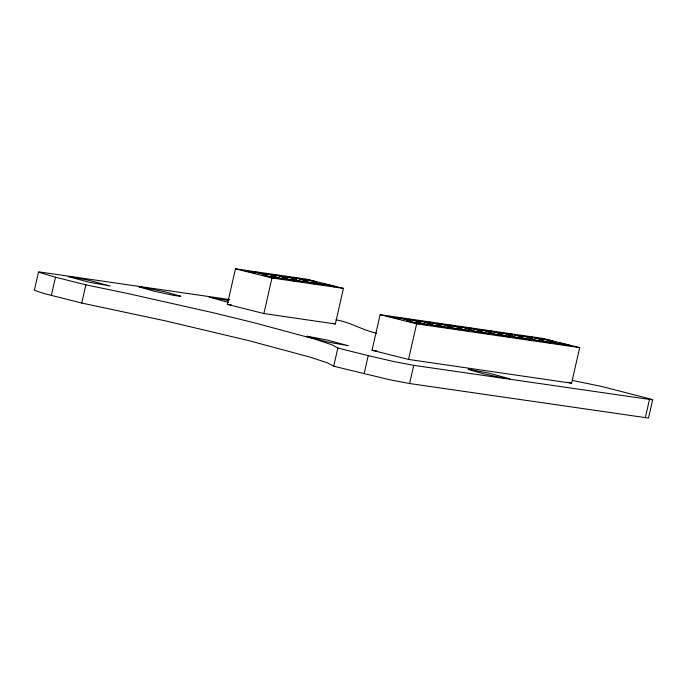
<?xml version="1.0" encoding="UTF-8"?>
<svg xmlns="http://www.w3.org/2000/svg" width="687" height="687" viewBox="0 0 687 687"><rect width="100%" height="100%" fill="white"/><g stroke="black" fill="none" stroke-linecap="round" stroke-linejoin="round"><path stroke-width="1.03" d="M229.638 299.575L39.537 271.958L38.481 272.112L34.35 290.309L44.372 293.624L81.736 303.053L165.017 320.777L248.754 340.623L310.49 357.257L327.579 362.908L333.702 366.223L389.477 379.705L409.607 383.535L648.519 418.065L652.65 399.868L651.731 399.37L602.233 386.583L572.408 380.426M51.336 295.427L55.475 277.23L38.481 272.112M81.736 303.053L85.875 284.847L55.475 277.23M227.371 304.393L235.452 268.815L306.926 279.24L343.44 288.394L335.359 323.972L263.885 313.547L227.371 304.393L231.571 305.011M263.885 313.547L271.966 277.977L343.44 288.394M333.702 366.223L337.832 348.026L331.709 344.711L314.629 339.052L252.885 322.426L212.438 312.576L125.987 293.126L85.875 284.847M364.101 373.848L368.232 355.651L337.832 348.026M372.036 350.276L380.117 314.689L543.177 338.468L579.682 347.622L571.601 383.209L408.55 359.43L372.036 350.276L377.326 351.048M408.55 359.43L416.631 323.843L579.682 347.622M409.607 383.535L413.746 365.338L652.65 399.868M645.282 417.902L649.421 399.705M413.746 365.338L393.617 361.508L368.232 355.651M228.788 300.631L209.02 297.11L228.299 302.374M235.452 268.815L271.966 277.977M380.117 314.689L416.631 323.843M336.02 319.833C350.241 322.186 362.41 330.095 376.467 333.221M332.31 323.208L335.359 323.972M567.548 382.187L571.601 383.209M68.94 276.492L68.288 276.586L89.37 282.271L110.04 285.981L88.958 280.305L68.94 276.492M139.805 286.831L139.143 286.926L154.815 291.357L174.927 295.633L180.896 296.312L165.224 291.881L139.805 286.831M307.295 336.261L306.642 336.355L327.725 342.032L348.395 345.741L327.304 340.065L307.295 336.261M468.637 369.28L467.984 369.374L483.657 373.805L499.475 377.266L509.737 378.76L488.646 373.084L468.637 369.28M314.234 281.275L305.131 279.343L316.776 282.254L314.234 281.275M304.058 279.789L294.963 277.857L306.6 280.768L304.058 279.789M332.276 285.801L323.173 283.86L334.809 286.78L332.276 285.801M293.881 278.312L284.787 276.372L296.423 279.291L293.881 278.312M322.1 284.315L312.997 282.374L324.633 285.294L322.1 284.315M283.714 276.827L274.611 274.886L286.247 277.806L283.714 276.827M311.924 282.829L302.821 280.897L314.457 283.808L311.924 282.829M273.538 275.341L264.435 273.4L276.071 276.32L273.538 275.341M301.748 281.344L292.645 279.411L304.281 282.331L301.748 281.344M263.361 273.855L254.259 271.923L265.895 274.834L263.361 273.855M291.571 279.867L282.469 277.926L294.105 280.846L291.571 279.867M253.185 272.37L244.083 270.438L255.719 273.357L253.185 272.37M281.395 278.381L272.292 276.44L283.937 279.36L281.395 278.381M271.219 276.895L262.116 274.955L273.761 277.874L271.219 276.895M550.485 340.503L541.382 338.562L553.018 341.482L550.485 340.503M540.308 339.017L531.206 337.077L542.842 339.996L540.308 339.017M568.518 345.02L559.416 343.088L571.06 346.008L568.518 345.02M530.132 337.532L521.029 335.6L532.665 338.511L530.132 337.532M558.342 343.543L549.239 341.602L560.884 344.522L558.342 343.543M519.956 336.046L510.853 334.114L522.489 337.025L519.956 336.046M548.166 342.057L539.072 340.117L550.708 343.036L548.166 342.057M509.78 334.569L500.677 332.628L512.313 335.548L509.78 334.569M537.99 340.572L528.896 338.631L540.532 341.551L537.99 340.572M499.604 333.083L490.501 331.143L502.137 334.062L499.604 333.083M527.822 339.086L518.719 337.154L530.355 340.065L527.822 339.086M489.427 331.598L480.325 329.657L491.969 332.577L489.427 331.598M517.646 337.6L508.543 335.668L520.179 338.588L517.646 337.6M479.251 330.112L470.148 328.18L481.793 331.091L479.251 330.112M507.47 336.123L498.367 334.183L510.003 337.102L507.47 336.123M469.075 328.626L459.981 326.694L471.617 329.614L469.075 328.626M497.294 334.638L488.191 332.697L499.827 335.617L497.294 334.638M458.899 327.149L449.805 325.209L461.441 328.128L458.899 327.149M487.117 333.152L478.015 331.211L489.651 334.131L487.117 333.152M448.731 325.664L439.628 323.723L451.265 326.643L448.731 325.664M476.941 331.666L467.838 329.734L479.474 332.645L476.941 331.666M438.555 324.178L429.452 322.237L441.088 325.157L438.555 324.178M466.765 330.181L457.662 328.249L469.298 331.168L466.765 330.181M428.379 322.692L419.276 320.76L430.912 323.671L428.379 322.692M456.589 328.704L447.486 326.763L459.122 329.683L456.589 328.704M418.203 321.207L409.1 319.275L420.736 322.194L418.203 321.207M446.413 327.218L437.31 325.277L448.954 328.197L446.413 327.218M408.026 319.73L398.924 317.789L410.56 320.709L408.026 319.73M436.236 325.732L427.134 323.792L438.778 326.711L436.236 325.732M397.85 318.244L388.748 316.303L400.384 319.223L397.85 318.244M426.06 324.247L416.966 322.315L428.602 325.226L426.06 324.247M415.884 322.761L406.79 320.829L418.426 323.749L415.884 322.761"/></g></svg>
